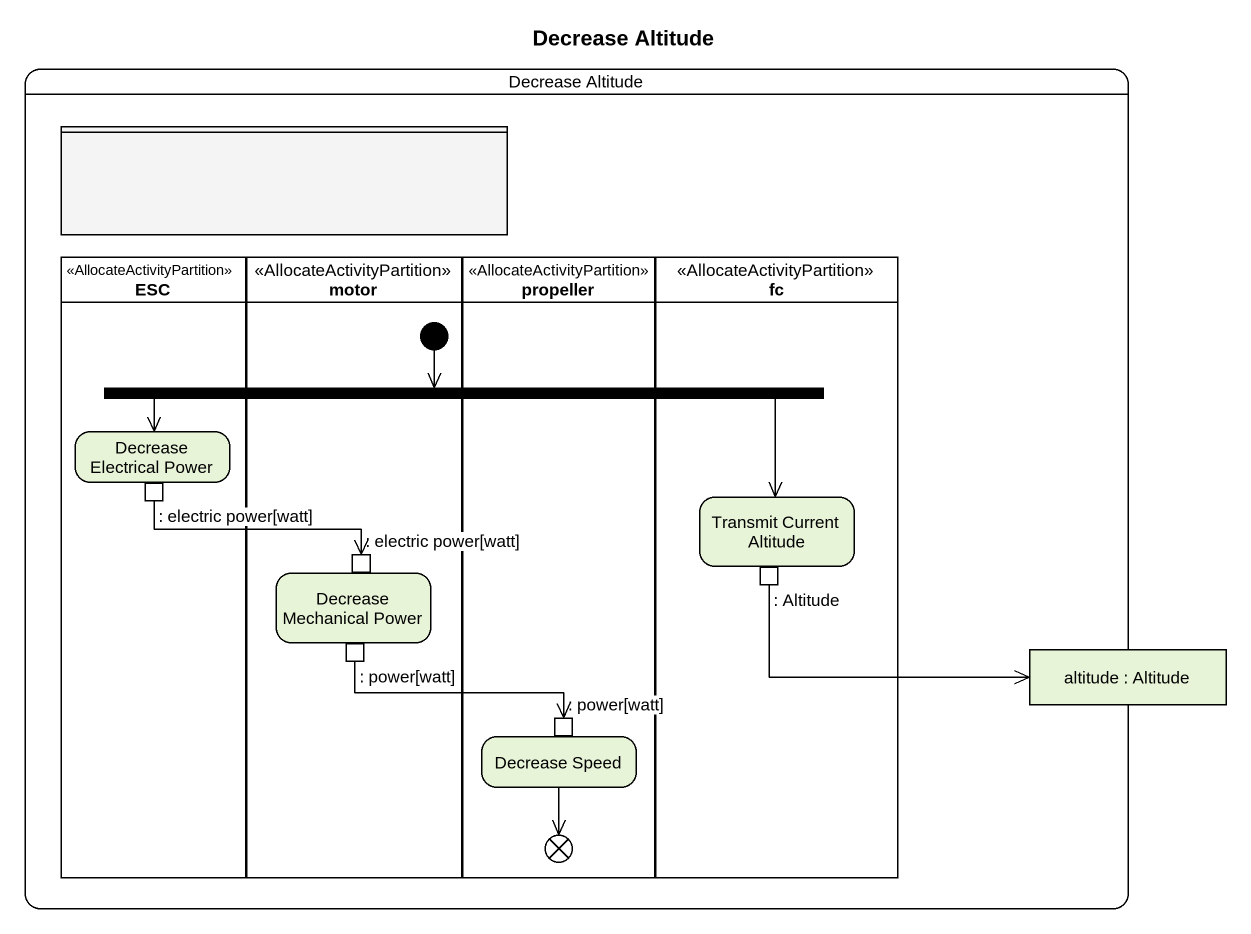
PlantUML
@startuml
title Decrease Altitude
hide empty description
state "Decrease Altitude" as Decrease_Altitude {
  state " " as lane1 <<partition>> #F4F4F4
  state ESC <<AllocateActivityPartition>> {
    state "Decrease Electrical Power" as Decrease_Electrical_Power {
      state ": electric power[watt]" as electric_power_watt <<outputPin>>
    }
  }
  state motor <<AllocateActivityPartition>> {
    state initial1 <<start>>
    state "Decrease Mechanical Power" as Decrease_Mechanical_Power {
      state ": electric power[watt]" as electric_power_watt_2 <<inputPin>>
      state ": power[watt]" as power_watt <<outputPin>>
    }
  }
  state propeller <<AllocateActivityPartition>> {
    state "Decrease Speed" as Decrease_Speed {
      state ": power[watt]" as power_watt_2 <<inputPin>>
    }
    state flowfinal1 <<end>>
  }
  state fc <<AllocateActivityPartition>> {
    state "Transmit Current Altitude" as Transmit_Current_Altitude {
      state ": Altitude" as Altitude <<outputPin>>
    }
  }
  state fork1 <<fork>>
  state "altitude : Altitude" as altitude <<object>>
}
initial1 --> fork1
fork1 -left-> Decrease_Electrical_Power
fork1 -right-> Transmit_Current_Altitude
electric_power_watt -right-> electric_power_watt_2
Altitude -right-> altitude
power_watt -right-> power_watt_2
Decrease_Speed --> flowfinal1
@enduml
